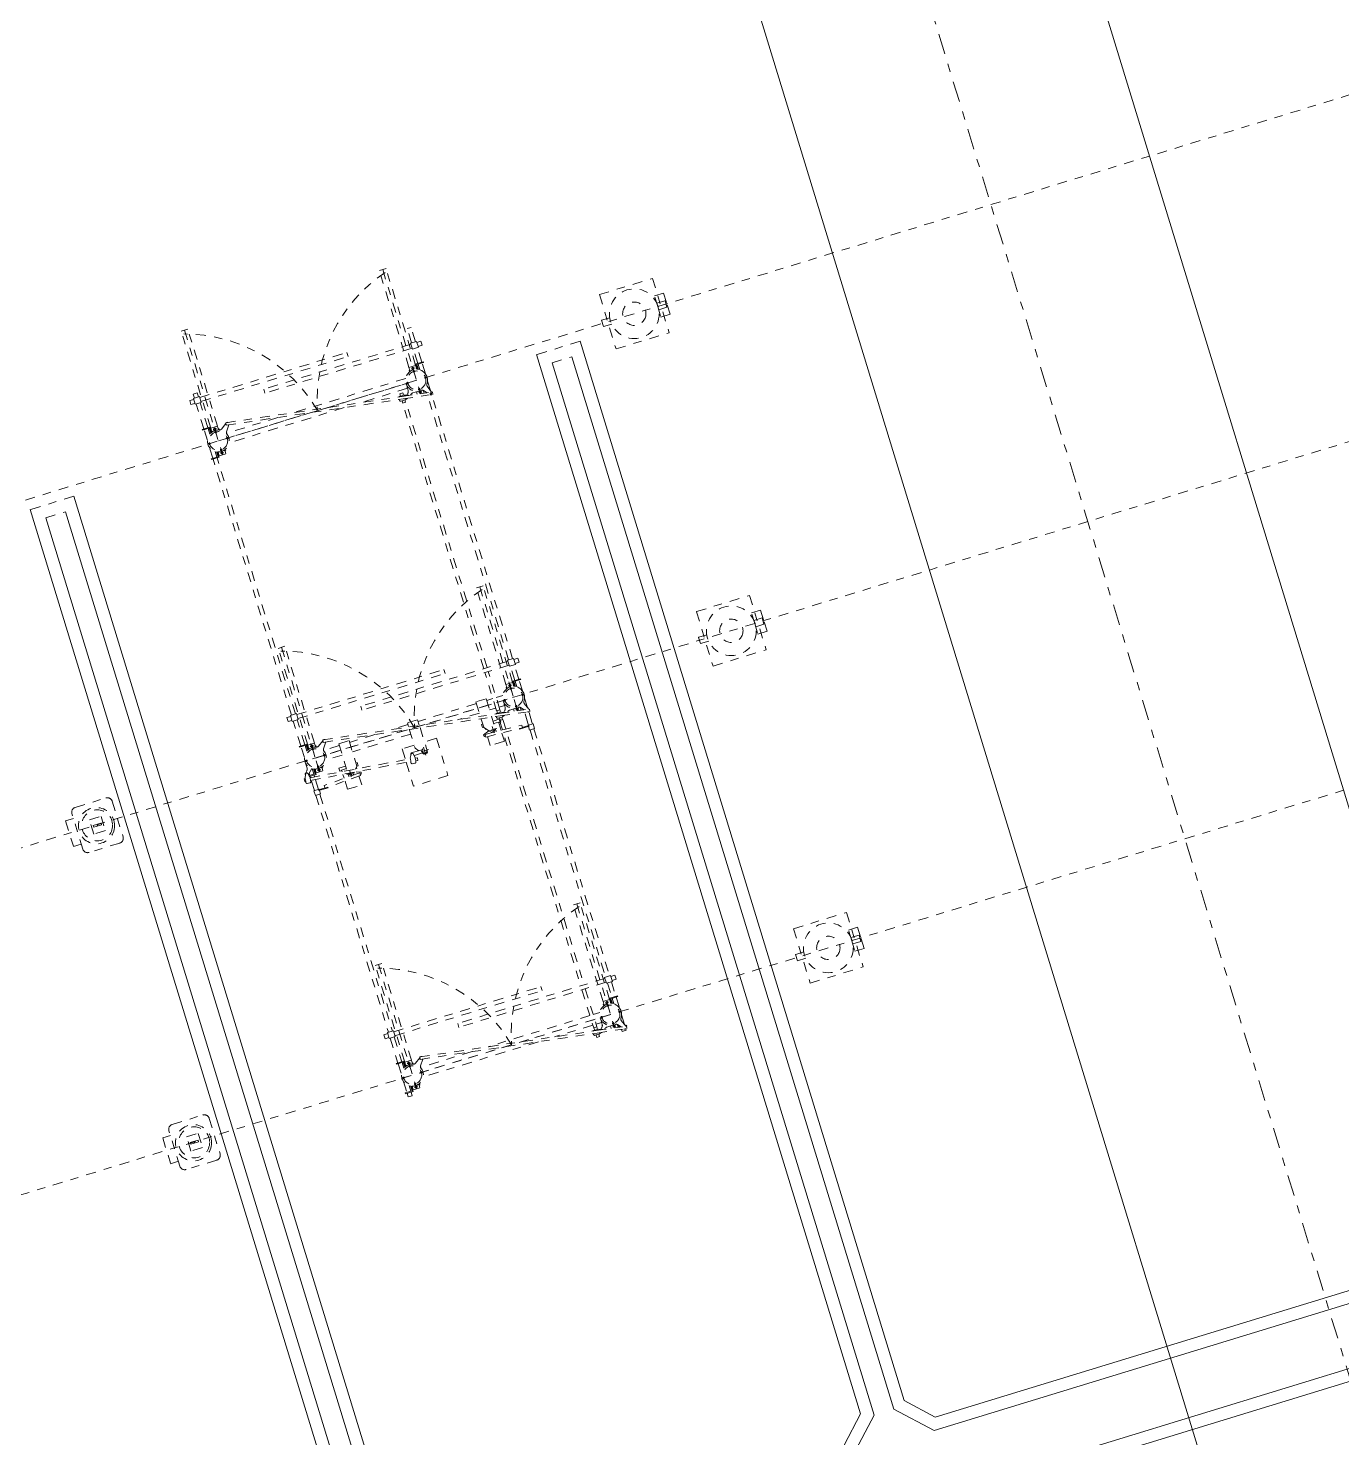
# Model space of a CAD drawing. Header units: metres. Extents: x 0 to 551036, y 0 to 1845929.
# Drawn here: x 547437.94 to 547453.79, y 1841927.17 to 1841944.17 of the extents above; entities that cross this region are included whole.
import ezdxf
from ezdxf.enums import TextEntityAlignment as Align

# ---------------------------------------------------------------- set-up
doc = ezdxf.new("R2010")
doc.units = ezdxf.units.M
doc.header["$MEASUREMENT"] = 0
for name, pattern in [('02 Xref HH1 MBXD$0$HIDDEN', [0.375, 0.25, -0.125]), ('02 Xref KB1 MBTB$0$DASHDOT', [1, 0.5, -0.25, 0, -0.25]), ('02 Xref Nha dieu hanh$0$ACAD_ISO10W100', [18, 12, -3, 0, -3])]:
    doc.linetypes.add(name, pattern=pattern)
doc.layers.get('Defpoints').update_dxf_attribs({"lineweight": 0})
for name, color, linetype, lineweight in [('_0', 7, 'Continuous', 0), ('BD HH1 KEM TMB$0$cay', 7, 'Continuous', 0), ('Level 58', 7, 'Continuous', 0), ('Level 62', 7, 'Continuous', 0)]:
    doc.layers.add(name, color=color, linetype=linetype, lineweight=lineweight)
doc.styles.get("Standard").update_dxf_attribs({"font": '', "height": 4})
doc.styles.add('SXHZ', font='simplex.shx', dxfattribs={"width": 0.6, "bigfont": 'bigfont.shx'})
doc.styles.get('Standard').set_extended_font_data('.VnArial')
doc.dimstyles.new('ISO-25-Linear', dxfattribs={"dimscale": 300, "dimtxt": 2.5, "dimasz": 2.5, "dimexe": 1.5, "dimexo": 1.5, "dimgap": 1.5, "dimtad": 1, "dimdec": 0, "dimdsep": 46, "dimtxsty": 'SXHZ', "dimcen": 3, "dimclrt": 1, "dimaunit": 1, "dimadec": 0, "dimazin": 0, "dimtp": 0.06, "dimtfac": 0.5, "dimtdec": 0, "dimtmove": 2, "dimatfit": 3, "dimfxl": 1, "dimtolj": 1, "dimarcsym": 0})

# ---------------------------------------------------------------- blocks, each defined once
blk = doc.blocks.new('2t')
at = {"color": 251, "linetype": '02 Xref Nha dieu hanh$0$ACAD_ISO10W100', "ltscale": 100}
for p, q in [((1038382, 2656389, 0), (1038382, 3148848, 0)), ((998361, 2911396), (998361, 3126392)), ((1078361, 2911396), (1078361, 3126392)), ((995464, 3094417, 0), (995464, 3098289, 0)), ((996069, 3098894, 0), (1000546, 3098894, 0)), ((999940, 3099869, 0), (996682, 3099869, 0)), ((996682, 3099869, 0), (996682, 3098889, 0)), ((999940, 3098889, 0), (999940, 3099869, 0)), ((1001151, 3098289, 0), (1001151, 3094417, 0)), ((1035459, 3094420, 0), (1035459, 3098292, 0)), ((1036064, 3098897, 0), (1040541, 3098897, 0)), ((1039934, 3099872, 0), (1036677, 3099872, 0)), ((1036677, 3099872, 0), (1036677, 3098893, 0)), ((1039934, 3098893, 0), (1039934, 3099872, 0)), ((1041146, 3098292, 0), (1041146, 3094420, 0)), ((997411, 3097072, 0), (997418, 3097079, 0)), ((997411, 3095633, 0), (997411, 3097072, 0)), ((997418, 3097079, 0), (999197, 3097079, 0)), ((998207, 3096852, 0), (998200, 3096846, 0)), ((998200, 3095874, 0), (998200, 3096846, 0)), ((998207, 3096852, 0), (998424, 3096852, 0)), ((998430, 3096846, 0), (998424, 3096852, 0)), ((998430, 3096846, 0), (998430, 3095874, 0)), ((999203, 3097072, 0), (999197, 3097079, 0)), ((999203, 3097072, 0), (999203, 3095633, 0)), ((1037406, 3097076, 0), (1037412, 3097082, 0)), ((1037406, 3095636, 0), (1037406, 3097076, 0)), ((1037412, 3097082, 0), (1039192, 3097082, 0)), ((1038201, 3096856, 0), (1038195, 3096850, 0)), ((1038195, 3095878, 0), (1038195, 3096850, 0)), ((1038201, 3096856, 0), (1038418, 3096856, 0)), ((1038424, 3096850, 0), (1038418, 3096856, 0)), ((1038424, 3096850, 0), (1038424, 3095878, 0)), ((1039198, 3097076, 0), (1039192, 3097082, 0)), ((1039198, 3097076, 0), (1039198, 3095636, 0)), ((997418, 3095627, 0), (997411, 3095633, 0)), ((999197, 3095627, 0), (997418, 3095627, 0)), ((998207, 3095868, 0), (998200, 3095874, 0)), ((998424, 3095868, 0), (998207, 3095868, 0)), ((998424, 3095868, 0), (998430, 3095874, 0)), ((999197, 3095627, 0), (999203, 3095633, 0)), ((1037412, 3095630, 0), (1037406, 3095636, 0)), ((1039192, 3095630, 0), (1037412, 3095630, 0)), ((1038201, 3095872, 0), (1038195, 3095878, 0)), ((1038418, 3095872, 0), (1038201, 3095872, 0)), ((1038418, 3095872, 0), (1038424, 3095878, 0)), ((1039192, 3095630, 0), (1039198, 3095636, 0)), ((1000546, 3093812, 0), (996069, 3093812, 0)), ((1040541, 3093815, 0), (1036064, 3093815, 0)), ((1075587, 3091485, 0), (1075587, 3088985, 0)), ((1077087, 3087485, 0), (1077087, 3092985, 0)), ((995988, 3069598), (995988, 3070098)), ((996455, 3070098), (995988, 3070098)), ((996455, 3069598), (995988, 3069598)), ((996455, 3070298), (996455, 3069348)), ((996555, 3070298), (996455, 3070298)), ((996455, 3069348), (997137, 3069348)), ((996555, 3070298), (996555, 3069448)), ((997924, 3070098), (996555, 3070098)), ((997271, 3069598), (996555, 3069598)), ((996555, 3069448), (997182, 3069448)), ((996955, 3069248), (996955, 3069348)), ((998364, 3070199), (998364, 3043848)), ((1000172, 3070098), (998803, 3070098)), ((1000172, 3069598), (999456, 3069598)), ((1000172, 3069448), (999545, 3069448)), ((999772, 3069348), (999591, 3069348)), ((1000272, 3069348), (999591, 3069348)), ((999772, 3069248), (999772, 3069348)), ((1000172, 3070298), (1000172, 3069448)), ((1000172, 3070298), (1000272, 3070298)), ((1000272, 3070298), (1000272, 3069348)), ((1003404, 3070098), (1000272, 3070098)), ((1003404, 3069598), (1000272, 3069598)), ((1003404, 3069473), (1003404, 3070223)), ((1003404, 3070223), (1004154, 3070223)), ((1003404, 3069473), (1004154, 3069473)), ((1003529, 3070723), (1003529, 3070223)), ((1003529, 3070723), (1004029, 3070723)), ((1003529, 3069473), (1003529, 3050898)), ((1004029, 3070723), (1004029, 3070223)), ((1004029, 3069473), (1004029, 3050898)), ((1004154, 3069473), (1004154, 3070223)), ((1034034, 3070098), (1004154, 3070098)), ((1034034, 3069598), (1004154, 3069598)), ((1034033, 3070168), (1034034, 3069528)), ((1034033, 3070168), (1034633, 3070168)), ((1034034, 3069598), (1034034, 3069598)), ((1034034, 3069528), (1034484, 3069528)), ((1034484, 3069620), (1034484, 3068430)), ((1034484, 3069620), (1034584, 3069620)), ((1034584, 3069620), (1034584, 3068792)), ((1034584, 3069528), (1034634, 3069528)), ((1035946, 3070196), (1034598, 3057968)), ((1034633, 3070168), (1034634, 3069528)), ((1034633, 3070098), (1035935, 3070098)), ((1034634, 3069598), (1035878, 3069598)), ((1036284, 3070159), (1034935, 3057920)), ((1035722, 3070683), (1035687, 3070365)), ((1035953, 3070195), (1035811, 3070210)), ((1036018, 3070792), (1035876, 3070807)), ((1036286, 3070159), (1035953, 3070195)), ((1036026, 3070891), (1036015, 3070792)), ((1036351, 3070755), (1036018, 3070792)), ((1036364, 3070855), (1036026, 3070891)), ((1036221, 3069598), (1036455, 3069598)), ((1036277, 3070098), (1036455, 3070098)), ((1036368, 3070150), (1036286, 3070159)), ((1036431, 3070744), (1036349, 3070753)), ((1036364, 3070855), (1036353, 3070755)), ((1036664, 3070224), (1036368, 3070150)), ((1036780, 3070574), (1036433, 3070746)), ((1036455, 3070172), (1036455, 3069348)), ((1036455, 3069348), (1037137, 3069348)), ((1036555, 3070197), (1036555, 3069448)), ((1036555, 3070098), (1036831, 3070098)), ((1036555, 3069598), (1037271, 3069598)), ((1036555, 3069448), (1037182, 3069448)), ((1036842, 3070268), (1036664, 3070224)), ((1037296, 3069633), (1036710, 3070219)), ((1036870, 3070529), (1036780, 3070574)), ((1037204, 3070290), (1036949, 3070545)), ((1036955, 3069248), (1036955, 3069348)), ((1036955, 3069348), (1037137, 3069348)), ((1037487, 3070173), (1038364, 3070173)), ((1038803, 3070098), (1040172, 3070098)), ((1039456, 3069598), (1040172, 3069598)), ((1040172, 3069448), (1039545, 3069448)), ((1039772, 3069348), (1039591, 3069348)), ((1040272, 3069348), (1039591, 3069348)), ((1039772, 3069248), (1039772, 3069348)), ((1040172, 3070298), (1040172, 3069448)), ((1040172, 3070298), (1040272, 3070298)), ((1040272, 3070298), (1040272, 3069348)), ((1040272, 3070098), (1043404, 3070098)), ((1040272, 3069598), (1043404, 3069598)), ((1043404, 3069473), (1043404, 3070223)), ((1043404, 3070223), (1044154, 3070223)), ((1043404, 3069473), (1044154, 3069473)), ((1043529, 3070723), (1043529, 3070223)), ((1043529, 3070723), (1044029, 3070723)), ((1043529, 3069473), (1043529, 3050898)), ((1044029, 3070723), (1044029, 3070223)), ((1044029, 3069473), (1044029, 3050898)), ((1044154, 3069473), (1044154, 3070223)), ((1044154, 3070098), (1076455, 3070098)), ((1044154, 3069598), (1076455, 3069598)), ((1076455, 3070298), (1076455, 3069348)), ((1076555, 3070298), (1076455, 3070298)), ((1076455, 3069348), (1077137, 3069348)), ((1076555, 3070298), (1076555, 3069448)), ((1076555, 3070098), (1077924, 3070098)), ((1076555, 3069598), (1077271, 3069598)), ((1076555, 3069448), (1077182, 3069448)), ((1076955, 3069248), (1076955, 3069348)), ((1076955, 3069348), (1077137, 3069348)), ((1078364, 3070199), (1078364, 3070173)), ((1078803, 3070098), (1080172, 3070098)), ((1079456, 3069598), (1080172, 3069598)), ((1080172, 3069448), (1079545, 3069448)), ((1079772, 3069348), (1079591, 3069348)), ((1080272, 3069348), (1079591, 3069348)), ((1079772, 3069248), (1079772, 3069348)), ((1080172, 3070298), (1080172, 3069448)), ((1080172, 3070298), (1080272, 3070298)), ((1080272, 3070298), (1080272, 3069348)), ((1080272, 3070098), (1083404, 3070098)), ((1080272, 3069598), (1083404, 3069598)), ((1083404, 3070223), (1084154, 3070223)), ((1083404, 3069473), (1083404, 3070223)), ((1083404, 3069473), (1084154, 3069473)), ((1083529, 3070723), (1084029, 3070723)), ((1083529, 3070723), (1083529, 3070223)), ((1083529, 3069473), (1083529, 3050898)), ((1084029, 3070723), (1084029, 3070223)), ((1084029, 3069473), (1084029, 3050898)), ((1084154, 3069473), (1084154, 3070223)), ((1084154, 3070098), (1084654, 3070098)), ((1084154, 3069598), (1084654, 3069598)), ((1084654, 3069598), (1084654, 3070098)), ((996614, 3069268), (996614, 3068428)), ((996614, 3069268), (996955, 3069268)), ((996614, 3068428), (996955, 3068428)), ((1012329, 3068848), (996662, 3068848)), ((996864, 3069029), (996864, 3068644)), ((996864, 3069029), (996864, 3068644)), ((996864, 3069029), (996864, 3068644)), ((996955, 3069248), (997100, 3069248)), ((996955, 3068448), (997100, 3068448)), ((996955, 3068448), (996955, 3068348)), ((996955, 3068448), (996955, 3068348)), ((996955, 3068348), (997137, 3068348)), ((997764, 3053143), (997764, 3067667)), ((998964, 3061145), (998964, 3067640)), ((999772, 3068348), (999591, 3068348)), ((999625, 3068073), (1000103, 3067380)), ((999772, 3069248), (999627, 3069248)), ((999772, 3068448), (999627, 3068448)), ((1000114, 3069268), (999772, 3069268)), ((999772, 3068448), (999772, 3068348)), ((999772, 3068448), (999772, 3068348)), ((1000114, 3068428), (999772, 3068428)), ((999864, 3069029), (999864, 3068644)), ((999864, 3069029), (999864, 3068644)), ((1000114, 3069268), (1000114, 3068428)), ((1000114, 3069268), (1012329, 3069268)), ((1000114, 3068428), (1012329, 3068428)), ((1012329, 3069268), (1012329, 3068428)), ((1034561, 3068430), (1034484, 3068430)), ((1034543, 3068790), (1034880, 3068806)), ((1034766, 3064241), (1034543, 3068790)), ((1035103, 3064257), (1034880, 3068806)), ((1040215, 3068848), (1036507, 3068848)), ((1036614, 3069268), (1036614, 3068428)), ((1036614, 3069268), (1036955, 3069268)), ((1036614, 3068428), (1036955, 3068428)), ((1052329, 3068848), (1036662, 3068848)), ((1036864, 3069029), (1036864, 3068644)), ((1036864, 3069029), (1036864, 3068644)), ((1036864, 3069029), (1036864, 3068644)), ((1036955, 3069248), (1037100, 3069248)), ((1036955, 3068448), (1037100, 3068448)), ((1036955, 3068448), (1036955, 3068348)), ((1036955, 3068448), (1036955, 3068348)), ((1036955, 3068348), (1037137, 3068348)), ((1037764, 3065648), (1037764, 3067667)), ((1038361, 3068848), (1038364, 3043848)), ((1038964, 3065648), (1038964, 3067640)), ((1039772, 3068348), (1039591, 3068348)), ((1039625, 3068073), (1040103, 3067380)), ((1039772, 3069248), (1039627, 3069248)), ((1039772, 3068448), (1039627, 3068448)), ((1040114, 3069268), (1039772, 3069268)), ((1039772, 3068448), (1039772, 3068348)), ((1039772, 3068448), (1039772, 3068348)), ((1040114, 3068428), (1039772, 3068428)), ((1039864, 3069029), (1039864, 3068644)), ((1039864, 3069029), (1039864, 3068644)), ((1040114, 3069268), (1040114, 3068428)), ((1040114, 3069268), (1052329, 3069268)), ((1040114, 3068428), (1052329, 3068428)), ((1052329, 3069268), (1052329, 3068428)), ((1076614, 3069268), (1076614, 3068428)), ((1076614, 3069268), (1076955, 3069268)), ((1076614, 3068428), (1076955, 3068428)), ((1092329, 3068848), (1076662, 3068848)), ((1092329, 3068848), (1076662, 3068848)), ((1076864, 3069029), (1076864, 3068644)), ((1076864, 3069029), (1076864, 3068644)), ((1076864, 3069029), (1076864, 3068644)), ((1076955, 3069248), (1077100, 3069248)), ((1076955, 3068448), (1076955, 3068348)), ((1076955, 3068448), (1076955, 3068348)), ((1076955, 3068448), (1077100, 3068448)), ((1076955, 3068348), (1077137, 3068348)), ((1077764, 3053143), (1077764, 3067667)), ((1078364, 3068848), (1078364, 3043848)), ((1078964, 3061145), (1078964, 3067640)), ((1079772, 3068348), (1079591, 3068348)), ((1079625, 3068073), (1080103, 3067380)), ((1079772, 3069248), (1079627, 3069248)), ((1079772, 3068448), (1079627, 3068448)), ((1080114, 3069268), (1079772, 3069268)), ((1079772, 3068448), (1079772, 3068348)), ((1079772, 3068448), (1079772, 3068348)), ((1080114, 3068428), (1079772, 3068428)), ((1079864, 3069029), (1079864, 3068644)), ((1079864, 3069029), (1079864, 3068644)), ((1080114, 3069268), (1080114, 3068428)), ((1080114, 3069268), (1092329, 3069268)), ((1080114, 3068428), (1092329, 3068428)), ((1092329, 3069268), (1092329, 3068428)), ((999903, 3067410), (996702, 3046064)), ((1000200, 3067366), (997006, 3046064)), ((999139, 3067587), (999855, 3067092)), ((999903, 3067410), (1000200, 3067366)), ((1034668, 3066243), (1033624, 3066243)), ((1033624, 3066243), (1033624, 3064453)), ((1035498, 3066243), (1035005, 3066243)), ((1036044, 3066243), (1035840, 3066243)), ((1035974, 3066243), (1035974, 3066498)), ((1035974, 3066498), (1036364, 3066498)), ((1036044, 3065648), (1036044, 3066243)), ((1036364, 3065648), (1036364, 3066498)), ((1039903, 3067410), (1036702, 3046064)), ((1040200, 3067366), (1037006, 3046064)), ((1039139, 3067587), (1039855, 3067092)), ((1039903, 3067410), (1040200, 3067366)), ((1079903, 3067410), (1076702, 3046064)), ((1080200, 3067366), (1077006, 3046064)), ((1079139, 3067587), (1079855, 3067092)), ((1079903, 3067410), (1080200, 3067366)), ((1034756, 3064453), (1033624, 3064453)), ((1034766, 3064241), (1035103, 3064257)), ((1034929, 3064249), (1034889, 3064140)), ((1034972, 3065348), (1035763, 3065348)), ((1035079, 3065648), (1035036, 3065606)), ((1035341, 3064868), (1035061, 3065104)), ((1035430, 3065648), (1035079, 3065648)), ((1035314, 3064627), (1035108, 3064060)), ((1035294, 3064453), (1035251, 3064453)), ((1035364, 3065817), (1035364, 3064956)), ((1035836, 3064453), (1035637, 3064453)), ((1035961, 3064348), (1035654, 3064606)), ((1039179, 3065648), (1035772, 3065648)), ((1039179, 3064348), (1035961, 3064348)), ((1035974, 3064348), (1035974, 3064198)), ((1035974, 3064198), (1036364, 3064198)), ((1036364, 3064198), (1036364, 3064348)), ((1037764, 3056998), (1037764, 3064348)), ((1038964, 3061145), (1038964, 3064348)), ((1039179, 3065648), (1039179, 3064348)), ((1034889, 3064140), (1035108, 3064060)), ((1002229, 3061798), (1002729, 3061798)), ((1002229, 3043223), (1002229, 3061798)), ((1002729, 3043223), (1002729, 3061798)), ((1042229, 3061798), (1042729, 3061798)), ((1042229, 3043223), (1042229, 3061798)), ((1042729, 3043223), (1042729, 3061798)), ((1082229, 3061798), (1082729, 3061798)), ((1082229, 3043223), (1082229, 3061798)), ((1082729, 3043223), (1082729, 3061798)), ((998964, 3046273), (998964, 3059122)), ((1078964, 3045030), (1078964, 3059122)), ((1031654, 3054178), (1031654, 3058488)), ((1034660, 3058518), (1031674, 3058518)), ((1034287, 3057870), (1034242, 3057553)), ((1034586, 3057969), (1034445, 3057989)), ((1034918, 3057923), (1034586, 3057969)), ((1035393, 3057420), (1034916, 3057317)), ((1034999, 3057911), (1034918, 3057923)), ((1035430, 3057681), (1034999, 3057911)), ((1036364, 3058518), (1035002, 3058518)), ((1035365, 3057708), (1035464, 3057708)), ((1035564, 3057608), (1035464, 3057708)), ((1035564, 3057608), (1035564, 3056298)), ((1036364, 3056998), (1036364, 3058518)), ((1038964, 3056998), (1038964, 3058772)), ((1038964, 3056998), (1038964, 3058772)), ((1034502, 3057375), (1034361, 3057395)), ((1034500, 3057376), (1034462, 3057104)), ((1034798, 3057057), (1034462, 3057104)), ((1034834, 3057329), (1034502, 3057375)), ((1034837, 3057328), (1034798, 3057057)), ((1034806, 3055998), (1035815, 3055998)), ((1034916, 3057317), (1034834, 3057329)), ((1035164, 3056329), (1034979, 3056174)), ((1034979, 3055798), (1034979, 3056174)), ((1035079, 3055698), (1034979, 3055798)), ((1038199, 3055698), (1035079, 3055698)), ((1035164, 3057335), (1035164, 3056298)), ((1035564, 3056298), (1035164, 3056298)), ((1035364, 3056429), (1035364, 3055514)), ((1035961, 3056998), (1035564, 3056665)), ((1038394, 3056998), (1035961, 3056998)), ((1036364, 3054178), (1036364, 3055698)), ((1039179, 3055698), (1038503, 3055698)), ((1039179, 3056998), (1038698, 3056998)), ((1038964, 3048348), (1038964, 3055698)), ((1039179, 3055698), (1039179, 3056998)), ((1036364, 3054178), (1031654, 3054178)), ((997764, 3046273), (997764, 3051120)), ((1003529, 3050898), (1004029, 3050898)), ((1037764, 3048348), (1037764, 3051120)), ((1043529, 3050898), (1044029, 3050898)), ((1077764, 3045173), (1077764, 3051120)), ((1083529, 3050898), (1084029, 3050898)), ((1034756, 3048243), (1033624, 3048243)), ((1033624, 3046453), (1033624, 3048243)), ((1034766, 3048456), (1034543, 3043907)), ((1034766, 3048456), (1035103, 3048439)), ((1035103, 3048439), (1034880, 3043891)), ((1034889, 3048557), (1035108, 3048636)), ((1034929, 3048448), (1034889, 3048557)), ((1034972, 3047348), (1035763, 3047348)), ((1035341, 3047828), (1035061, 3047593)), ((1035388, 3047867), (1035108, 3048636)), ((1035294, 3048243), (1035251, 3048243)), ((1035961, 3048348), (1035341, 3047828)), ((1035364, 3046880), (1035364, 3047741)), ((1035836, 3048243), (1035637, 3048243)), ((1039179, 3048348), (1035961, 3048348)), ((1035974, 3048348), (1035974, 3048498)), ((1035974, 3048498), (1036364, 3048498)), ((1036364, 3048498), (1036364, 3048348)), ((1039179, 3047048), (1039179, 3048348)), ((996702, 3046064), (996165, 3042483)), ((996508, 3046239), (996208, 3046239)), ((996208, 3045889), (996208, 3046239)), ((996508, 3045889), (996208, 3045889)), ((997006, 3046064), (996462, 3042438)), ((996508, 3046231), (996508, 3046374)), ((996508, 3045896), (996508, 3046231)), ((996508, 3045814), (996508, 3045896)), ((996619, 3045511), (996508, 3045814)), ((996648, 3046514), (996770, 3046514)), ((996939, 3045356), (997108, 3045814)), ((997204, 3045290), (996993, 3045502)), ((997108, 3046231), (997108, 3046374)), ((997408, 3046239), (997108, 3046239)), ((997108, 3045896), (997108, 3046231)), ((997108, 3045814), (997108, 3045896)), ((997408, 3045889), (997108, 3045889)), ((997408, 3045855), (997408, 3046273)), ((1002229, 3046273), (997408, 3046273)), ((1002229, 3045855), (997408, 3045855)), ((997764, 3045173), (997764, 3045855)), ((998964, 3045030), (998964, 3045855)), ((1036208, 3046273), (1002729, 3046273)), ((1036208, 3045855), (1002729, 3045855)), ((1034668, 3046453), (1033624, 3046453)), ((1035840, 3046453), (1035005, 3046453)), ((1035079, 3047048), (1035036, 3047091)), ((1035430, 3047048), (1035079, 3047048)), ((1039179, 3047048), (1035430, 3047048)), ((1036044, 3046453), (1035840, 3046453)), ((1035974, 3046453), (1035974, 3046198)), ((1035974, 3046198), (1036364, 3046198)), ((1036044, 3047048), (1036044, 3046453)), ((1036702, 3046064), (1036165, 3042483)), ((1036208, 3045855), (1036208, 3046273)), ((1036508, 3046239), (1036208, 3046239)), ((1036508, 3045889), (1036208, 3045889)), ((1036364, 3047048), (1036364, 3046198)), ((1037006, 3046064), (1036462, 3042438)), ((1036508, 3046231), (1036508, 3046374)), ((1036508, 3045896), (1036508, 3046231)), ((1036508, 3045814), (1036508, 3045896)), ((1036619, 3045511), (1036508, 3045814)), ((1036648, 3046514), (1036770, 3046514)), ((1036939, 3045356), (1037108, 3045814)), ((1037204, 3045290), (1036993, 3045502)), ((1037108, 3046231), (1037108, 3046374)), ((1037408, 3046239), (1037108, 3046239)), ((1037108, 3045896), (1037108, 3046231)), ((1037108, 3045814), (1037108, 3045896)), ((1037408, 3045889), (1037108, 3045889)), ((1037408, 3045855), (1037408, 3046273)), ((1037408, 3046273), (1042229, 3046273)), ((1037408, 3045855), (1042229, 3045855)), ((1037764, 3046273), (1037764, 3047048)), ((1037764, 3045173), (1037764, 3045855)), ((1038964, 3046273), (1038964, 3047048)), ((1038964, 3045030), (1038964, 3045855)), ((1042729, 3046273), (1076208, 3046273)), ((1042729, 3045855), (1076208, 3045855)), ((1076702, 3046064), (1076165, 3042483)), ((1076208, 3045855), (1076208, 3046273)), ((1076208, 3046239), (1076508, 3046239)), ((1076208, 3045889), (1076508, 3045889)), ((1077006, 3046064), (1076462, 3042438)), ((1076508, 3046231), (1076508, 3046374)), ((1076508, 3045896), (1076508, 3046231)), ((1076508, 3045814), (1076508, 3045896)), ((1076619, 3045511), (1076508, 3045814)), ((1076648, 3046514), (1076770, 3046514)), ((1076939, 3045356), (1077108, 3045814)), ((1077204, 3045290), (1076993, 3045502)), ((1077108, 3046231), (1077108, 3046374)), ((1077108, 3046239), (1077408, 3046239)), ((1077108, 3045896), (1077108, 3046231)), ((1077108, 3045814), (1077108, 3045896)), ((1077108, 3045889), (1077408, 3045889)), ((1077408, 3045889), (1077408, 3046239)), ((1012329, 3043848), (996662, 3043848)), ((996736, 3044268), (997039, 3044268)), ((996921, 3045008), (996857, 3045072)), ((996864, 3044029), (996864, 3043644)), ((996864, 3044029), (996864, 3043644)), ((996864, 3044029), (996864, 3043644)), ((997039, 3044725), (997039, 3043848)), ((997487, 3045173), (997825, 3045173)), ((997953, 3045108), (997931, 3045129)), ((999772, 3044348), (999591, 3044348)), ((999772, 3044248), (999627, 3044248)), ((999772, 3044248), (999772, 3044348)), ((1000114, 3044268), (999772, 3044268)), ((999864, 3044029), (999864, 3043644)), ((999864, 3044029), (999864, 3043644)), ((1000114, 3044268), (1000114, 3043428)), ((1000114, 3044268), (1012329, 3044268)), ((1012329, 3044268), (1012329, 3043428)), ((1034484, 3043076), (1034484, 3044267)), ((1034561, 3044267), (1034484, 3044267)), ((1034543, 3043907), (1034880, 3043891)), ((1034584, 3043076), (1034584, 3043905)), ((1040307, 3043848), (1036662, 3043848)), ((1052329, 3043848), (1036662, 3043848)), ((1036736, 3044268), (1037039, 3044268)), ((1036921, 3045008), (1036857, 3045072)), ((1036864, 3044029), (1036864, 3043644)), ((1036864, 3044029), (1036864, 3043644)), ((1036864, 3044029), (1036864, 3043644)), ((1037039, 3044725), (1037039, 3043848)), ((1037487, 3045173), (1037825, 3045173)), ((1037953, 3045108), (1037931, 3045129)), ((1039772, 3044348), (1039591, 3044348)), ((1039772, 3044248), (1039627, 3044248)), ((1039772, 3044248), (1039772, 3044348)), ((1040114, 3044268), (1039772, 3044268)), ((1039864, 3044029), (1039864, 3043644)), ((1039864, 3044029), (1039864, 3043644)), ((1040114, 3044268), (1040114, 3043428)), ((1040114, 3044268), (1052329, 3044268)), ((1052329, 3044268), (1052329, 3043428)), ((1092329, 3043848), (1076662, 3043848)), ((1076736, 3044268), (1077039, 3044268)), ((1076921, 3045008), (1076857, 3045072)), ((1076864, 3044029), (1076864, 3043644)), ((1076864, 3044029), (1076864, 3043644)), ((1076864, 3044029), (1076864, 3043644)), ((1077039, 3044725), (1077039, 3043848)), ((1077487, 3045173), (1077825, 3045173)), ((1077953, 3045108), (1077931, 3045129)), ((1079772, 3044348), (1079591, 3044348)), ((1079772, 3044248), (1079627, 3044248)), ((1079772, 3044248), (1079772, 3044348)), ((1080114, 3044268), (1079772, 3044268)), ((1079864, 3044029), (1079864, 3043644)), ((1079864, 3044029), (1079864, 3043644)), ((1080114, 3044268), (1080114, 3043428)), ((1080114, 3044268), (1092329, 3044268)), ((1092329, 3044268), (1092329, 3043428)), ((996257, 3043098), (995988, 3043098)), ((995988, 3043098), (995988, 3042598)), ((996182, 3042598), (995988, 3042598)), ((996165, 3042483), (996462, 3042438)), ((996455, 3042398), (996455, 3042439)), ((996555, 3042398), (996455, 3042398)), ((997297, 3042821), (996474, 3042520)), ((996555, 3042398), (996555, 3042550)), ((996948, 3043413), (996557, 3043075)), ((996583, 3043248), (996758, 3043248)), ((996598, 3043348), (996873, 3043348)), ((996614, 3043428), (996964, 3043428)), ((997924, 3042598), (996688, 3042598)), ((1000172, 3042598), (998803, 3042598)), ((1000172, 3043098), (999456, 3043098)), ((1000172, 3043248), (999545, 3043248)), ((999772, 3043348), (999591, 3043348)), ((1000272, 3043348), (999591, 3043348)), ((999772, 3043448), (999627, 3043448)), ((999772, 3043448), (999772, 3043348)), ((1000114, 3043428), (999772, 3043428)), ((1000114, 3043428), (1012329, 3043428)), ((1000172, 3042398), (1000172, 3043248)), ((1000172, 3042398), (1000272, 3042398)), ((1000272, 3042398), (1000272, 3043348)), ((1002104, 3043098), (1000272, 3043098)), ((1002104, 3042598), (1000272, 3042598)), ((1002104, 3043223), (1002854, 3043223)), ((1002104, 3043223), (1002104, 3042473)), ((1002104, 3042473), (1002854, 3042473)), ((1002229, 3041973), (1002229, 3042473)), ((1002729, 3041973), (1002729, 3042473)), ((1002854, 3043223), (1002854, 3042473)), ((1034034, 3043098), (1002854, 3043098)), ((1034033, 3042598), (1002854, 3042598)), ((1034033, 3042528), (1034034, 3043168)), ((1034033, 3042528), (1034633, 3042528)), ((1034034, 3043168), (1034484, 3043168)), ((1034034, 3043098), (1034034, 3043098)), ((1034484, 3043076), (1034584, 3043076)), ((1034584, 3043168), (1034634, 3043168)), ((1034633, 3042528), (1034634, 3043168)), ((1034863, 3042598), (1034633, 3042598)), ((1034863, 3043098), (1034634, 3043098)), ((1034863, 3043098), (1036257, 3043098)), ((1034863, 3042598), (1036182, 3042598)), ((1036165, 3042483), (1036462, 3042438)), ((1037297, 3042821), (1036474, 3042520)), ((1036948, 3043413), (1036557, 3043075)), ((1036614, 3043428), (1036964, 3043428)), ((1036655, 3043428), (1036705, 3043428)), ((1036688, 3042598), (1037924, 3042598)), ((1038803, 3042598), (1040172, 3042598)), ((1039456, 3043098), (1040172, 3043098)), ((1040172, 3043248), (1039545, 3043248)), ((1039772, 3043348), (1039591, 3043348)), ((1040272, 3043348), (1039591, 3043348)), ((1039772, 3043448), (1039627, 3043448)), ((1039772, 3043448), (1039772, 3043348)), ((1040114, 3043428), (1039772, 3043428)), ((1040114, 3043428), (1052329, 3043428)), ((1040172, 3042398), (1040172, 3043248)), ((1040172, 3042398), (1040272, 3042398)), ((1040272, 3042398), (1040272, 3043348)), ((1040272, 3043098), (1042104, 3043098)), ((1040272, 3042598), (1042104, 3042598)), ((1042104, 3043223), (1042104, 3042473)), ((1042104, 3043223), (1042854, 3043223)), ((1042104, 3042473), (1042854, 3042473)), ((1042229, 3041973), (1042229, 3042473)), ((1042729, 3041973), (1042729, 3042473)), ((1042854, 3043223), (1042854, 3042473)), ((1042854, 3043098), (1076257, 3043098)), ((1042854, 3042598), (1076182, 3042598)), ((1076165, 3042483), (1076462, 3042438)), ((1077297, 3042821), (1076474, 3042520)), ((1076948, 3043413), (1076557, 3043075)), ((1076614, 3043428), (1076964, 3043428)), ((1076688, 3042598), (1077924, 3042598)), ((1078803, 3042598), (1080172, 3042598)), ((1079456, 3043098), (1080172, 3043098)), ((1080172, 3043248), (1079545, 3043248)), ((1079772, 3043348), (1079591, 3043348)), ((1080272, 3043348), (1079591, 3043348)), ((1079772, 3043448), (1079627, 3043448)), ((1079772, 3043448), (1079772, 3043348)), ((1080114, 3043428), (1079772, 3043428)), ((1080114, 3043428), (1092329, 3043428)), ((1080172, 3042398), (1080172, 3043248)), ((1080172, 3042398), (1080272, 3042398)), ((1080272, 3042398), (1080272, 3043348)), ((1080272, 3043098), (1082104, 3043098)), ((1080272, 3042598), (1082104, 3042598)), ((1082104, 3043223), (1082104, 3042473)), ((1082104, 3043223), (1082854, 3043223)), ((1082104, 3042473), (1082854, 3042473)), ((1082229, 3041973), (1082229, 3042473)), ((1082729, 3041973), (1082729, 3042473)), ((1082854, 3043223), (1082854, 3042473)), ((1082854, 3043098), (1084654, 3043098)), ((1082854, 3042598), (1084654, 3042598)), ((1084654, 3043098), (1084654, 3042598)), ((1002229, 3041973), (1002729, 3041973)), ((1042229, 3041973), (1042729, 3041973)), ((1082229, 3041973), (1082729, 3041973)), ((1077094, 3023604, 0), (1077094, 3029104, 0)), ((1075594, 3027604, 0), (1075594, 3025104, 0)), ((997966, 3020379), (997961, 3020374)), ((997961, 3020374), (997961, 3019352)), ((998756, 3020379), (997966, 3020379)), ((998761, 3020374), (998756, 3020379)), ((998761, 3020374), (998761, 3019352)), ((1037966, 3020379), (1037961, 3020374)), ((1037961, 3020374), (1037961, 3019352)), ((1038756, 3020379), (1037966, 3020379)), ((1038761, 3020374), (1038756, 3020379)), ((1038761, 3020374), (1038761, 3019352)), ((1077966, 3020379), (1077961, 3020374)), ((1077961, 3020374), (1077961, 3019352)), ((1078756, 3020379), (1077966, 3020379)), ((1078761, 3020374), (1078756, 3020379)), ((1078761, 3020374), (1078761, 3019352)), ((994942, 3019725), (994937, 3019720)), ((994937, 3019720), (994937, 3013035)), ((1001791, 3019725), (994942, 3019725)), ((1001796, 3019720), (1001791, 3019725)), ((1001796, 3019720), (1001796, 3013035)), ((1034942, 3019725), (1034937, 3019720)), ((1034937, 3019720), (1034937, 3013035)), ((1041791, 3019725), (1034942, 3019725)), ((1041796, 3019720), (1041791, 3019725)), ((1041796, 3019720), (1041796, 3013035)), ((1074942, 3019725), (1074937, 3019720)), ((1074937, 3019720), (1074937, 3013035)), ((1081791, 3019725), (1074942, 3019725)), ((1081796, 3019720), (1081791, 3019725)), ((1081796, 3019720), (1081796, 3013035)), ((998362, 3013430), (997038, 3013430)), ((997038, 3013430), (997038, 3012277)), ((997961, 3013406), (997961, 3012384)), ((998362, 3013430), (999709, 3013430)), ((998761, 3013406), (998761, 3012384)), ((999709, 3013430), (999709, 3012277)), ((1038362, 3013430), (1037038, 3013430)), ((1037038, 3013430), (1037038, 3012277)), ((1037961, 3013406), (1037961, 3012384)), ((1038362, 3013430), (1039709, 3013430)), ((1038761, 3013406), (1038761, 3012384)), ((1039709, 3013430), (1039709, 3012277)), ((1078362, 3013430), (1077038, 3013430)), ((1077038, 3013430), (1077038, 3012277)), ((1077961, 3013406), (1077961, 3012384)), ((1078362, 3013430), (1079709, 3013430)), ((1078761, 3013406), (1078761, 3012384)), ((1079709, 3013430), (1079709, 3012277)), ((994942, 3013030), (994937, 3013035)), ((1001791, 3013030), (994942, 3013030)), ((997038, 3012277), (998362, 3012277)), ((997966, 3012379), (997961, 3012384)), ((998756, 3012379), (997966, 3012379)), ((999709, 3012277), (998362, 3012277)), ((998761, 3012384), (998756, 3012379)), ((1001796, 3013035), (1001791, 3013030)), ((1034942, 3013030), (1034937, 3013035)), ((1041791, 3013030), (1034942, 3013030)), ((1037038, 3012277), (1038362, 3012277)), ((1037966, 3012379), (1037961, 3012384)), ((1038756, 3012379), (1037966, 3012379)), ((1039709, 3012277), (1038362, 3012277)), ((1038761, 3012384), (1038756, 3012379)), ((1041796, 3013035), (1041791, 3013030)), ((1074942, 3013030), (1074937, 3013035)), ((1081791, 3013030), (1074942, 3013030)), ((1077038, 3012277), (1078362, 3012277)), ((1077966, 3012379), (1077961, 3012384)), ((1078756, 3012379), (1077966, 3012379)), ((1079709, 3012277), (1078362, 3012277)), ((1078761, 3012384), (1078756, 3012379)), ((1081796, 3013035), (1081791, 3013030))]:
    blk.add_line(p, q, dxfattribs=at)
for centre, radius in [((998291, 3096488, 0), 2186), ((998307, 3096391, 0), 1865), ((1038286, 3096491, 0), 2186), ((1038302, 3096394, 0), 1865), ((998364, 3068848), 1125), ((998364, 3069973), 90), ((1038364, 3068848), 1125), ((1038364, 3069973), 90), ((1078364, 3068848), 1125), ((1078364, 3069973), 90), ((996864, 3068848), 120), ((997239, 3068848), 90), ((998364, 3067723), 90), ((999489, 3068848), 90), ((999864, 3068848), 120), ((1036864, 3068848), 120), ((1037239, 3068848), 90), ((1038364, 3067723), 90), ((1039489, 3068848), 90), ((1039864, 3068848), 120), ((1076864, 3068848), 120), ((1077239, 3068848), 90), ((1078364, 3067723), 90), ((1079489, 3068848), 90), ((1079864, 3068848), 120), ((1035364, 3055998), 300), ((996864, 3043848), 120), ((997239, 3043848), 90), ((998364, 3043848), 1125), ((998364, 3044973), 90), ((999489, 3043848), 90), ((999864, 3043848), 120), ((1036864, 3043848), 120), ((1037239, 3043848), 90), ((1038364, 3043848), 1125), ((1038364, 3044973), 90), ((1039489, 3043848), 90), ((1039864, 3043848), 120), ((1076864, 3043848), 120), ((1077239, 3043848), 90), ((1078364, 3043848), 1125), ((1078364, 3044973), 90), ((1079489, 3043848), 90), ((1079864, 3043848), 120), ((998364, 3042723), 90), ((1038364, 3042723), 90), ((1076343, 3042658), 81.2), ((1078364, 3042723), 90), ((998361, 3016379), 3000), ((1038361, 3016379), 3000), ((1078361, 3016379), 3000), ((998361, 3016379), 1410), ((1038361, 3016379), 1410), ((1078361, 3016379), 1410)]:
    blk.add_circle(centre, radius, dxfattribs=at)
for centre, radius, start, end in [((996069, 3098289, 0), 605, 90, 180), ((1000546, 3098289, 0), 605, 0, 90), ((1036064, 3098292, 0), 605, 90, 180), ((1040541, 3098292, 0), 605, 0, 90), ((996069, 3094417, 0), 605, 180, 270), ((1000546, 3094417, 0), 605, 270, 0), ((1036064, 3094420, 0), 605, 180, 270), ((1040541, 3094420, 0), 605, 270, 0), ((998364, 3068848), 1325, 338.13913, 291.86077), ((1035826, 3070350), 140, 173.79968, 263.79968), ((1035861, 3070668), 140, 83.79968, 173.79968), ((1036843, 3070439), 150, 44.99996, 120.42774), ((1036808, 3070404), 140, 283.99682, 63.60241), ((1038364, 3068848), 1325, 338.13913, 291.86077), ((1037487, 3070573), 400, 225.00005, 270.00005), ((1078364, 3068848), 1325, 338.13913, 291.86077), ((994156, 3074433), 18567, 283.09799, 343.13135), ((998969, 3067340), 300, 55.37038, 111.86077), ((999872, 3068243), 300, 158.13913, 214.62962), ((1034156, 3074433), 18567, 283.09799, 343.13135), ((1038969, 3067340), 300, 55.37038, 111.86077), ((1039872, 3068243), 300, 158.13913, 214.62962), ((1074156, 3074433), 18567, 283.09799, 343.13135), ((1078969, 3067340), 300, 55.37038, 111.86077), ((1079872, 3068243), 300, 158.13913, 214.62962), ((1000022, 3067190), 175, 320.46836, 22.47454), ((1040022, 3067190), 175, 320.46836, 22.47454), ((1080022, 3067190), 175, 320.46836, 22.47454), ((1035364, 3065348), 200, 74.3056, 272.74084), ((1034381, 3057534), 140, 172.00153, 262.00153), ((1034425, 3057851), 140, 82.00153, 172.00153), ((1035364, 3057557), 140, 282.19868, 61.80427), ((994156, 3038264), 18567, 16.86865, 76.90201), ((1034156, 3038264), 18567, 16.86865, 76.90201), ((1074156, 3038264), 18567, 16.86865, 76.90201), ((1035364, 3047348), 200, 87.25916, 285.6944), ((996648, 3046374), 140, 90, 180), ((996968, 3046374), 140, 360, 45.07725), ((1036648, 3046374), 140, 90, 180), ((1036968, 3046374), 140, 360, 45.07725), ((1076648, 3046374), 140, 90, 180), ((1076968, 3046374), 140, 360, 45.07725), ((996808, 3045404), 140, 305.58519, 339.80286), ((996639, 3044725), 400, 359.99999, 45), ((998364, 3043848), 1325, 90, 187.36086), ((997487, 3045573), 400, 225, 270.00001), ((997825, 3045023), 150, 45, 90.00001), ((998364, 3043848), 1325, 270, 90), ((1036808, 3045404), 140, 305.58519, 339.80286), ((1036639, 3044725), 400, 359.99999, 45), ((1038364, 3043848), 1325, 90, 187.36086), ((1037487, 3045573), 400, 225, 270.00001), ((1037825, 3045023), 150, 45, 90.00001), ((1038364, 3043848), 1325, 270, 90), ((1076808, 3045404), 140, 305.58519, 339.80286), ((1076639, 3044725), 400, 359.99999, 45), ((1078364, 3043848), 1325, 90, 187.36086), ((1077487, 3045573), 400, 225, 270.00001), ((1077825, 3045023), 150, 45, 90.00001), ((1078364, 3043848), 1325, 270, 90), ((996343, 3042658), 175, 140.46972, 202.47385), ((996752, 3043640), 300, 310.87037, 7.36086), ((997400, 3042540), 300, 53.63923, 110.12962), ((998364, 3043848), 1325, 233.63923, 270), ((1036343, 3042658), 175, 140.46972, 202.47385), ((1036752, 3043640), 300, 310.87037, 7.36086), ((1037400, 3042540), 300, 53.63923, 110.12962), ((1038364, 3043848), 1325, 233.63923, 270), ((1076343, 3042658), 175, 140.46972, 202.47385), ((1076752, 3043640), 300, 310.87037, 7.36086), ((1077400, 3042540), 300, 53.63923, 110.12962), ((1078364, 3043848), 1325, 233.63923, 270)]:
    blk.add_arc(centre, radius, start, end, dxfattribs=at)
for p in [(998307, 3096391, 0), (1038302, 3096394, 0)]:
    blk.add_point(p, dxfattribs=at)
blk = doc.blocks.new('*D82')
at = {"transparency": 16777216}
for p, q in [((189654, 1447290), (189654, 1426405)), ((335654, 1447290), (335654, 1426405)), ((192654, 1426417), (332654, 1426417))]:
    blk.add_line(p, q, dxfattribs=at)
blk.add_solid([(192654, 1425917), (189654, 1426417), (192654, 1426917)], dxfattribs=at)
at = {"transparency": 16777216, "extrusion": (0, 0, -1)}
blk.add_solid([(-332654, 1426917), (-335654, 1426417), (-332654, 1425917)], dxfattribs=at)
at = {"layer": 'Defpoints', "transparency": 16777216}
for p in [(189654, 1447296), (335654, 1447296), (262654, 1426417), (335654, 1426417)]:
    blk.add_point(p, dxfattribs=at)
at = {"linetype": 'Continuous', "transparency": 16777216}
blk.add_text('146000', height=4000, dxfattribs=at).set_placement((252987, 1430417), align=Align.MIDDLE_LEFT)
blk = doc.blocks.new('svg')
dim = blk.add_linear_dim(base=(335653.8, 1426417.3, 25493260), p1=(189653.8, 1447296.3, 25493260), p2=(335653.8, 1447296.3, 25493260), text='\\H4000;<>', dimstyle='ISO-25-Linear', override={"dimscale": 1, "dimtxt": 4000, "dimasz": 3000, "dimexe": 12.5, "dimexo": 6.25, "dimgap": 2000, "dimdsep": 44, "dimtxsty": 'Standard', "dimcen": 25, "dimclrt": 0, "dimtmove": 0, "dimtolj": 0})
dim.commit()
dim.dimension.update_dxf_attribs({"geometry": '*D82', "text_midpoint": (262653.8, 1426417.3, 25493260)})
blk = doc.blocks.new('Substation')
at = {"layer": 'BD HH1 KEM TMB$0$cay', "linetype": 'ByBlock', "lineweight": 13}
blk.add_line((3138589.324, 2124223.794, 0), (3139509.324, 2124223.794, 0), dxfattribs=at)
at = {"layer": 'BD HH1 KEM TMB$0$cay', "linetype": 'ByBlock', "lineweight": 13, "elevation": 0, "flags": 128}
blk.add_lwpolyline([(3138657.324, 2123598.794), (3138459.324, 2123598.794), (3138459.324, 2124263.794), (3139639.324, 2124263.794), (3139639.324, 2123700.758)], dxfattribs=at)
at = {"layer": 'Level 58', "color": 4, "linetype": '02 Xref KB1 MBTB$0$DASHDOT', "ltscale": 5}
blk.add_line((3138479.324, 2124243.794, 0), (3139619.324, 2124243.794, 0), dxfattribs=at)
at = {"layer": 'Level 62', "lineweight": 13}
for p, q in [((3139173.05, 2124365.383, 0), (3139022.914, 2124365.383, 0)), ((3139171.55, 2124363.883, 0), (3139023.536, 2124363.883, 0)), ((3139038.793, 2124361.383, 0), (3139171.55, 2124361.383, 0)), ((3139039.414, 2124359.883, 0), (3139173.05, 2124359.883, 0)), ((3139034.914, 2124303.88, 0), (3139038.793, 2124300.001, 0)), ((3139036.414, 2124304.501, 0), (3139039.414, 2124301.501, 0)), ((3139173.057, 2124301.501, 0), (3139039.414, 2124301.501, 0)), ((3139171.557, 2124300.001, 0), (3139038.793, 2124300.001, 0)), ((3139038.793, 2124297.501, 0), (3139034.914, 2124293.623, 0)), ((3139038.793, 2124297.501, 0), (3139171.557, 2124297.501, 0)), ((3139039.414, 2124296.001, 0), (3139036.414, 2124293.001, 0)), ((3139039.414, 2124296.001, 0), (3139173.057, 2124296.001, 0)), ((3139025.914, 2124293.001, 0), (3139025.914, 2124170.244, 0)), ((3139027.414, 2124293.623, 0), (3139027.414, 2124169.623, 0)), ((3139034.914, 2124169.623, 0), (3139034.914, 2124293.623, 0)), ((3139036.414, 2124170.244, 0), (3139036.414, 2124293.001, 0))]:
    blk.add_line(p, q, dxfattribs=at)
at = {"linetype": '02 Xref HH1 MBXD$0$HIDDEN', "xscale": 0.001, "yscale": 0.001, "zscale": 0.001}
blk.add_blockref('2t', (3138095.963, 2121272.398, 0), dxfattribs=at)
at = {"linetype": '02 Xref Nha dieu hanh$0$ACAD_ISO10W100', "xscale": 0.001, "yscale": -0.001, "zscale": 0.001, "rotation": 180}
blk.add_blockref('svg', (3139267.888, 2122243.087, -12746.63), dxfattribs=at)

msp = doc.modelspace()

# ---------------------------------------------------------------- block references
at = {"layer": '_0', "xscale": 0.1, "yscale": 0.1, "zscale": 0.1, "rotation": 107.0123114188912}
msp.add_blockref('Substation', (842423.72785, 1603911.5666), dxfattribs=at)

doc.saveas('drawing.dxf')
